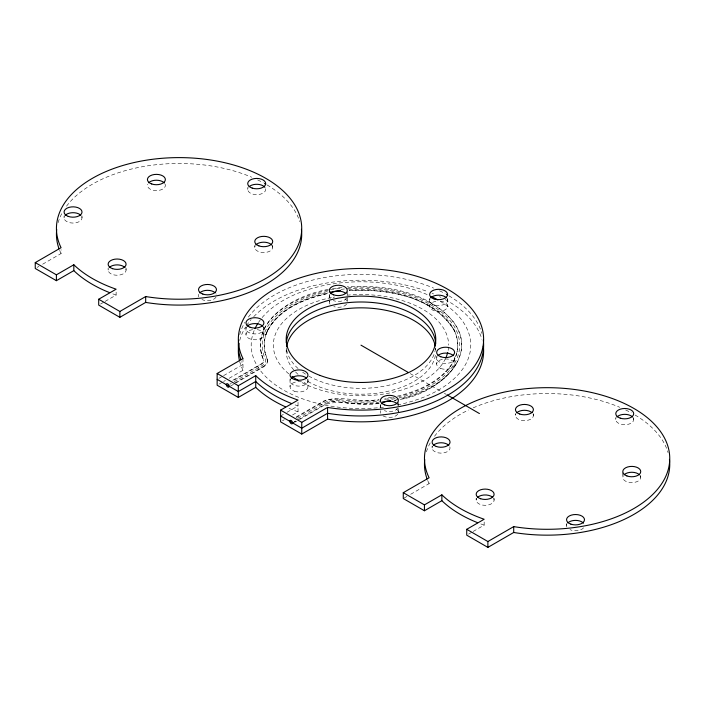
<?xml version="1.0" encoding="UTF-8"?>
<svg xmlns="http://www.w3.org/2000/svg" width="705" height="705" viewBox="0 0 705 705"><rect width="100%" height="100%" fill="white"/><g stroke="black" fill="none" stroke-linecap="round" stroke-linejoin="round"><path stroke-width="0.53" stroke-dasharray="3.52 2.64" d="M230.464 386.129L264.375 366.433L267.019 363.207L267.503 360.713M267.697 330.275C279.92 308.534 305.036 298.418 328.266 293.377C303.661 298.7 275.805 310.033 265.644 335.016L268.208 329.27C264.445 336.47 263.176 345.001 265.15 352.914L265.01 352.324L266.728 357.602L266.402 356.977A96.77 55.871 0 0 1 328.142 292.61M456.373 363.709C444.82 383.476 422.542 393.584 401.26 399.189M292.901 423.176L295.236 421.334M326.706 403.172L326.979 403.013A10.073 5.816 0 0 1 335.263 401.383M262.463 366.988L262.965 366.706M37.092 267.406L38.942 266.34M42.626 264.216L61.071 253.562L61.071 249.658M100.542 304.049L104.208 301.934M105.124 301.405L116.131 295.051L116.131 292.117M218.991 378.294L222.683 376.162M223.608 375.624L242.978 364.45A122.644 70.808 0 0 1 241.709 361.647M218.991 384.154L222.683 382.022M223.608 381.493L225.45 380.427M229.143 378.294L242.978 370.31L242.978 358.581M232.817 380.277L257.545 366.001C262.145 364.265 264.331 361.101 263.582 360.035M234.404 380.013L262.251 363.692A10.046 5.799 0 0 0 263.458 359.585M229.874 384.216L231.311 383.397M234.175 381.74L262.101 365.613A11.967 6.909 0 0 0 265.239 359.048A98.709 56.99 0 0 1 327.332 291.588M234.474 383.15L262.322 367.076M280.608 415.985L283.357 414.399M287.023 412.284L298.03 405.93A122.644 70.808 0 0 1 294.708 404.74M282.441 420.788L284.274 419.731M292.522 414.972L298.03 411.79L298.03 402.017M296.312 416.884L324.106 400.837C341.502 394.597 360.916 403.877 379.079 399.233M296.074 417.686L324.265 401.401A13.994 8.081 0 0 1 335.756 399.153M297.625 418.373L325.551 402.247A11.967 6.909 0 0 1 336.928 400.431A98.709 56.99 0 0 0 380.603 401.013M292.804 422.744L297.263 420.171M297.924 419.792L326.239 403.445M295.166 422.039L296.69 421.158M299.695 419.422L326.001 404.238C342.348 399.101 362.026 407.499 379.581 403.057M404.203 498.003L406.97 496.408M410.662 494.284L429.107 483.63L429.107 480.704M468.569 534.117L472.235 532.002M473.152 531.464L484.159 525.11L484.159 521.207M263.036 366.662L265.591 364.837A13.933 8.046 0 0 0 267.274 359.136L266.534 357.32L267.539 361.013M400.228 399.391C433.751 394.536 481.083 358.457 453.385 321.824C428.27 291.183 384.613 284.512 347.168 286.829M397.267 396.166C415.113 391.945 432.958 384.604 446.036 371.376L445.639 371.791C451.121 366.106 455.518 359.136 457.175 351.337L457.034 351.927C458.594 344.683 457.483 336.999 454.276 330.345L454.796 331.359C433.901 295.977 387.045 288.68 349.292 290.486M328.336 289.42C296.223 294.637 247.499 320.652 263.652 360.325M391.557 397.373L384.78 398.519M332.443 288.662L342.507 287.27M379.369 403.048L363.833 404.053L346.781 403.489M349.31 290.539C387.036 288.645 433.892 296.047 454.796 331.359L454.073 329.914M331.183 401.586L335.219 401.392A10.258 5.922 0 0 1 336.003 401.462L336.779 401.568M340.118 399.717L340.524 399.77A96.77 55.871 0 0 0 378.744 400.079M339.29 401.912L339.713 401.965A100.656 58.118 0 0 0 378.426 402.396M339.713 399.664L339.114 399.585M338.876 401.859L338.241 401.771M338.127 399.453L336.77 399.268A14.109 8.143 0 0 0 335.686 399.162M410.248 373.615L440.572 391.116M444.361 393.302L446.256 394.403M263.37 359.356L262.595 357.444A100.656 58.118 0 0 1 341.705 288.116M261.793 355.056L262.181 356.422M261.167 352.659L261.44 353.822M640.739 475.461L640.739 477.417M633.707 417.598L633.707 419.554M622.797 472.588L622.797 477.47M615.765 417.554L615.765 419.51M566.556 523.48L566.556 525.428M533.394 413.65L533.394 415.606M515.452 413.386L515.452 415.333M494.108 498.197L494.108 500.153M476.166 498.144L476.166 500.101M454.61 358.228L454.61 364.088M447.578 298.418L447.578 306.234M436.659 356.333L436.659 364.15M432.094 446.018L432.094 447.975M429.627 298.365L429.627 306.181M398.36 402.608L398.36 405.542M398.36 408.477L398.36 412.381M380.418 404.291L380.418 410.151M347.265 291.535L347.265 295.448M347.265 297.395L347.265 302.286M329.323 294.196L329.323 302.013M307.979 379.017L307.979 386.825M290.028 378.964L290.028 386.781M286.256 347.838L286.256 352.72M272.712 245.393L272.712 247.349M263.917 326.776L263.917 334.593M254.761 245.455L254.761 247.411M247.728 187.486L247.728 189.442M245.966 326.838L245.966 334.655M126.08 268.129L126.08 270.086M108.129 268.085L108.129 270.033M82.018 215.897L82.018 217.845M64.067 215.95L64.067 217.907M448.547 347.257A87.64 50.601 0 0 1 448.151 350.385M445.507 358.537A87.64 50.601 0 0 1 299.942 381.476M288.759 373.835A87.64 50.601 0 0 1 334.39 296.946M346.957 295.21A87.64 50.601 0 0 1 448.618 345.159M447.217 298.885A8.971 5.182 0 0 1 438.607 305.529A8.971 5.182 0 0 1 429.997 298.885M307.618 379.484A8.971 5.182 0 0 1 298.365 386.111A8.971 5.182 0 0 1 290.839 378.788M454.355 357.038A8.971 5.182 0 0 1 445.207 363.436A8.971 5.182 0 0 1 437.153 356.563M263.273 326.829A8.971 5.182 0 0 1 255.157 333.941A8.971 5.182 0 0 1 246.459 327.067M397.937 407.957A8.971 5.182 0 0 1 384.366 410.671M380.911 408.08A8.971 5.182 0 0 1 380.674 405.163M397.638 404.344A8.971 5.182 0 0 1 398.202 405.401M346.842 297.863A8.971 5.182 0 0 1 333.262 300.577M330.319 298.664A8.971 5.182 0 0 1 329.579 295.069M440.325 301.361A109.777 63.38 0 0 1 397.408 404.952M383.476 407.199A109.777 63.38 0 0 1 254.611 329.482M258.453 322.511A109.777 63.38 0 0 1 428.666 295.263M340.956 289.358A98.709 56.99 0 0 1 455.263 328.283A98.709 56.99 0 0 1 399.162 397.717M395.197 398.616A98.709 56.99 0 0 1 386.974 400.14M239.726 334.531A122.644 70.808 0 0 1 244.864 322.37M248.398 317.074A122.644 70.808 0 0 1 433.61 288.107M439.559 290.804A122.644 70.808 0 0 1 445.093 293.632M448.97 295.836A122.644 70.808 0 0 1 481.92 333.421M435.531 348.499A74.783 43.172 0 0 1 387.477 385.538A74.783 43.172 0 0 1 308.975 376.188M305.556 374.144A74.783 43.172 0 0 1 302.375 371.976M298.074 368.512A74.783 43.172 0 0 1 286.697 350.156M435.39 355.285A74.783 43.172 0 0 1 384.401 392.024A74.783 43.172 0 0 1 305.556 380.013M298.074 374.373A74.783 43.172 0 0 1 286.318 348.614M435.558 347.873A74.783 43.172 0 0 1 435.725 349.724M346.622 304.075A8.971 5.182 0 0 1 333.809 306.631M330.046 304.19A8.971 5.182 0 0 1 329.446 301.291M333.086 297.924A8.971 5.182 0 0 1 334.179 297.545M345.212 298.849A8.971 5.182 0 0 1 347.204 301.537M397.726 414.17A8.971 5.182 0 0 1 382.894 415.818M380.577 413.227A8.971 5.182 0 0 1 380.841 410.671M396.307 408.944A8.971 5.182 0 0 1 398.299 411.632M257.263 329.614A8.971 5.182 0 0 1 262.251 337.625A8.971 5.182 0 0 1 247.508 337.528A8.971 5.182 0 0 1 252.822 329.587M440.51 301.15A8.971 5.182 0 0 1 446.15 309.01A8.971 5.182 0 0 1 431.416 309.31A8.971 5.182 0 0 1 436.078 301.238M298.03 411.79A122.644 70.808 0 0 1 288.345 408.08M242.978 370.31A122.644 70.808 0 0 1 239.77 361.806M239.726 340.4A122.644 70.808 0 0 1 245.411 327.332M246.547 325.56A122.644 70.808 0 0 1 251.121 319.55M253.712 316.695A122.644 70.808 0 0 1 427.256 291.447M432.059 293.324A122.644 70.808 0 0 1 433.61 293.967M439.559 296.664A122.644 70.808 0 0 1 440.986 297.36M445.093 299.493A122.644 70.808 0 0 1 481.92 339.29M348.305 287.508A100.656 58.118 0 0 1 459.043 332.046A100.656 58.118 0 0 1 393.505 400.158M348.79 289.737A96.77 55.871 0 0 1 454.417 330.627A96.77 55.871 0 0 1 398.669 396.615M394.104 397.655A96.77 55.871 0 0 1 382.674 399.603M165.058 184.067A8.971 5.182 0 0 1 156.501 190.588A8.971 5.182 0 0 1 147.671 184.181M216.038 297.078A8.971 5.182 0 0 1 201.947 299.572M198.819 296.84A8.971 5.182 0 0 1 198.766 294.285M215.968 293.809A8.971 5.182 0 0 1 216.162 294.161M81.762 216.655A8.971 5.182 0 0 1 72.932 223.062A8.971 5.182 0 0 1 64.375 216.541M272.28 245.798A8.971 5.182 0 0 1 263.952 252.557A8.971 5.182 0 0 1 255.069 246.036M125.878 268.957A8.971 5.182 0 0 1 117.109 275.241A8.971 5.182 0 0 1 108.341 268.957M265.582 188.728A8.971 5.182 0 0 1 255.748 194.615A8.971 5.182 0 0 1 248.292 187.653M116.131 295.051A122.644 70.808 0 0 1 112.8 293.862M61.071 253.562A122.644 70.808 0 0 1 59.07 248.883M58.092 222.692A122.644 70.808 0 0 1 62.445 212.399M66.499 206.195A122.644 70.808 0 0 1 251.711 177.228M257.66 179.925A122.644 70.808 0 0 1 263.194 182.754M267.072 184.957A122.644 70.808 0 0 1 299.731 221.59M533.095 414.135A8.971 5.182 0 0 1 524.529 420.656A8.971 5.182 0 0 1 515.707 414.249M583.59 527.834A8.971 5.182 0 0 1 569.975 529.64M566.855 526.908A8.971 5.182 0 0 1 566.802 524.344M449.79 446.723A8.971 5.182 0 0 1 440.643 453.121A8.971 5.182 0 0 1 432.588 446.247M640.316 475.866A8.971 5.182 0 0 1 631.662 482.625A8.971 5.182 0 0 1 623.29 475.752M493.544 498.32A8.971 5.182 0 0 1 485.137 505.309A8.971 5.182 0 0 1 476.73 498.32M633.504 418.426A8.971 5.182 0 0 1 624.736 424.71A8.971 5.182 0 0 1 615.967 418.426M484.159 525.11A122.644 70.808 0 0 1 479.206 523.313M429.107 483.63A122.644 70.808 0 0 1 427.107 478.951M426.41 451.799A122.644 70.808 0 0 1 430.993 441.559M434.536 436.263A122.644 70.808 0 0 1 468.561 409.966M473.205 407.842A122.644 70.808 0 0 1 619.739 407.296M625.688 409.984A122.644 70.808 0 0 1 631.222 412.822M635.099 415.025A122.644 70.808 0 0 1 668.049 452.61M396.298 400.352L394.359 400.757L396.289 400.334M440.784 368.477A8.971 5.182 0 0 0 454.602 364.37A8.971 5.182 0 0 0 441.524 359.515A8.971 5.182 0 0 0 440.784 368.477M294.523 391.293A8.971 5.182 0 0 0 307.979 386.807A8.971 5.182 0 0 0 294.523 382.321A8.971 5.182 0 0 0 294.523 391.293"/><path stroke-width="1.06" d="M35.25 262.613L56.4 274.827L73.822 264.763L73.822 270.623L56.4 280.687L35.25 268.473L35.25 262.613L61.071 247.702A122.644 70.808 0 0 1 167.816 157.911A122.644 70.808 0 0 1 301.202 234.924A122.644 70.808 0 0 1 145.679 296.549L119.859 311.46L98.7 299.246L98.7 305.106L119.859 317.32L145.679 302.41A122.644 70.808 0 0 0 301.414 229.319M98.7 299.246L116.131 289.191A122.644 70.808 0 0 1 73.822 264.763M217.149 373.491L238.299 385.705L255.73 375.642L255.73 387.371L238.299 397.426L217.149 385.221L217.149 373.491L242.978 358.581A122.644 70.808 0 0 1 349.715 268.79A122.644 70.808 0 0 1 483.101 345.802A122.644 70.808 0 0 1 327.578 407.428L301.758 422.339L280.608 410.125L280.608 421.854L301.758 434.06L327.578 419.158A122.644 70.808 0 0 0 483.322 346.058M280.608 410.125L298.03 400.07A122.644 70.808 0 0 1 255.73 375.642M403.278 492.68L424.436 504.886L441.859 494.831L441.859 500.691L424.436 510.755L403.278 498.541L403.278 492.68L429.107 477.77A122.644 70.808 0 0 1 535.853 387.979A122.644 70.808 0 0 1 669.23 464.983A122.644 70.808 0 0 1 513.707 526.617L487.886 541.528L466.736 529.314L466.736 535.174L487.886 547.388L513.707 532.478A122.644 70.808 0 0 0 669.45 459.378M466.736 529.314L484.159 519.25A122.644 70.808 0 0 1 441.859 494.831M360.978 345.159L408.354 372.513M447.208 394.95L479.426 413.544M217.149 379.352L238.299 391.566L255.73 381.502A122.644 70.808 0 0 0 291.473 403.498M280.608 415.985L301.758 428.199L327.578 413.289A122.644 70.808 0 0 0 483.322 340.198M513.707 526.617L513.707 532.478M487.886 541.528L487.886 547.388M424.436 504.886L424.436 510.755M327.578 407.428L327.578 419.158M301.758 422.339L301.758 434.06M238.299 385.705L238.299 397.426M145.679 296.549L145.679 302.41M119.859 311.46L119.859 317.32M56.4 274.827L56.4 280.687M447.71 352.456A87.64 50.601 0 0 1 445.957 357.541M298.083 380.4A87.64 50.601 0 0 1 291.976 376.364M430.729 297.863A8.971 5.182 0 0 1 438.607 295.166A8.971 5.182 0 0 1 446.476 297.863M291.456 378.144A8.971 5.182 0 0 1 306.552 378.144M437.972 355.567A8.971 5.182 0 0 1 453.403 355.673M247.279 326.062A8.971 5.182 0 0 1 262.709 326.168M381.617 403.789A8.971 5.182 0 0 1 397.056 403.683M330.522 293.694A8.971 5.182 0 0 1 345.961 293.588M255.016 328.592A109.777 63.38 0 0 1 257.898 323.357M431.319 296.497A109.777 63.38 0 0 1 437.726 299.845M240.978 359.762A122.644 70.808 0 0 1 238.625 340.348M446.406 294.364A122.644 70.808 0 0 1 447.701 295.095M286.318 342.745A74.783 43.172 0 0 1 361.947 301.996A74.783 43.172 0 0 1 435.725 343.864M286.565 346.763A74.783 43.172 0 0 1 360.343 307.847A74.783 43.172 0 0 1 435.258 346.032M285.322 406.75A122.644 70.808 0 0 1 255.73 387.371M239.524 360.845A122.644 70.808 0 0 1 239.074 343.291M390.596 400.704A100.656 58.118 0 0 1 382.533 401.929M330.099 292.214A96.77 55.871 0 0 1 340.365 290.575M148.623 182.815A8.971 5.182 0 0 1 156.607 180.224A8.971 5.182 0 0 1 164.371 183.036M199.718 292.91A8.971 5.182 0 0 1 215.157 292.804M65.063 215.501A8.971 5.182 0 0 1 72.826 212.698A8.971 5.182 0 0 1 80.811 215.289M255.756 245.005A8.971 5.182 0 0 1 263.846 242.194A8.971 5.182 0 0 1 271.804 245.111M109.231 267.583A8.971 5.182 0 0 1 117.109 264.877A8.971 5.182 0 0 1 124.979 267.583M249.156 186.666A8.971 5.182 0 0 1 257.343 184.296A8.971 5.182 0 0 1 264.868 187.31M109.575 292.619A122.644 70.808 0 0 1 73.822 270.623M59.07 248.883A122.644 70.808 0 0 1 56.717 229.469M264.507 183.476A122.644 70.808 0 0 1 265.803 184.216M516.65 412.883A8.971 5.182 0 0 1 532.09 412.777M567.754 522.978A8.971 5.182 0 0 1 575.738 520.387A8.971 5.182 0 0 1 583.502 523.189M433.408 445.243A8.971 5.182 0 0 1 448.847 445.357M624.101 474.747A8.971 5.182 0 0 1 639.541 474.853M477.585 497.325A8.971 5.182 0 0 1 492.689 497.325M616.857 417.052A8.971 5.182 0 0 1 624.736 414.346A8.971 5.182 0 0 1 632.614 417.052M477.602 522.687A122.644 70.808 0 0 1 441.859 500.691M427.107 478.951A122.644 70.808 0 0 1 424.754 459.537M226.367 384.93A1.948 1.119 60 0 0 228.596 387.195A1.948 1.119 60 0 0 228.217 384.26A1.948 1.119 60 0 0 226.367 384.93M289.825 421.564A1.948 1.119 60 0 0 292.046 423.828A1.948 1.119 60 0 0 291.667 420.894A1.948 1.119 60 0 0 289.825 421.564M320.026 375.421A74.783 43.172 0 0 0 435.646 341.714A74.783 43.172 0 0 0 327.27 300.762A74.783 43.172 0 0 0 320.026 375.421M333.624 294.849A8.971 5.182 0 0 0 347.265 290.548A8.971 5.182 0 0 0 333.994 285.877A8.971 5.182 0 0 0 333.624 294.849M384.719 404.943A8.971 5.182 0 0 0 398.36 400.643A8.971 5.182 0 0 0 385.089 395.972A8.971 5.182 0 0 0 384.719 404.943M250.09 327.252A8.971 5.182 0 0 0 263.908 323.146A8.971 5.182 0 0 0 250.83 318.29A8.971 5.182 0 0 0 250.09 327.252M440.784 356.756A8.971 5.182 0 0 0 454.602 352.641A8.971 5.182 0 0 0 441.524 347.794A8.971 5.182 0 0 0 440.784 356.756M294.523 379.563A8.971 5.182 0 0 0 307.979 375.078A8.971 5.182 0 0 0 294.523 370.592A8.971 5.182 0 0 0 294.523 379.563M434.113 298.973A8.971 5.182 0 0 0 447.578 294.487A8.971 5.182 0 0 0 434.113 290.002A8.971 5.182 0 0 0 434.113 298.973M151.725 183.97A8.971 5.182 0 0 0 165.367 179.669A8.971 5.182 0 0 0 152.095 174.999A8.971 5.182 0 0 0 151.725 183.97M202.82 294.064A8.971 5.182 0 0 0 216.461 289.764A8.971 5.182 0 0 0 203.19 285.093A8.971 5.182 0 0 0 202.82 294.064M68.191 216.373A8.971 5.182 0 0 0 82 212.267A8.971 5.182 0 0 0 68.931 207.411A8.971 5.182 0 0 0 68.191 216.373M258.885 245.878A8.971 5.182 0 0 0 272.703 241.762A8.971 5.182 0 0 0 259.625 236.915A8.971 5.182 0 0 0 258.885 245.878M112.615 268.684A8.971 5.182 0 0 0 126.08 264.199A8.971 5.182 0 0 0 112.615 259.713A8.971 5.182 0 0 0 112.615 268.684M252.214 188.094A8.971 5.182 0 0 0 265.679 183.6A8.971 5.182 0 0 0 252.214 179.114A8.971 5.182 0 0 0 252.214 188.094M519.752 414.038A8.971 5.182 0 0 0 533.394 409.737A8.971 5.182 0 0 0 520.123 405.067A8.971 5.182 0 0 0 519.752 414.038M570.847 524.132A8.971 5.182 0 0 0 584.489 519.832A8.971 5.182 0 0 0 571.217 515.161A8.971 5.182 0 0 0 570.847 524.132M436.219 446.441A8.971 5.182 0 0 0 450.037 442.326A8.971 5.182 0 0 0 436.959 437.479A8.971 5.182 0 0 0 436.219 446.441M626.912 475.937A8.971 5.182 0 0 0 640.73 471.83A8.971 5.182 0 0 0 627.653 466.974A8.971 5.182 0 0 0 626.912 475.937M480.651 498.752A8.971 5.182 0 0 0 494.108 494.267A8.971 5.182 0 0 0 480.651 489.781A8.971 5.182 0 0 0 480.651 498.752M620.25 418.153A8.971 5.182 0 0 0 633.707 413.668A8.971 5.182 0 0 0 620.25 409.182A8.971 5.182 0 0 0 620.25 418.153"/></g></svg>
